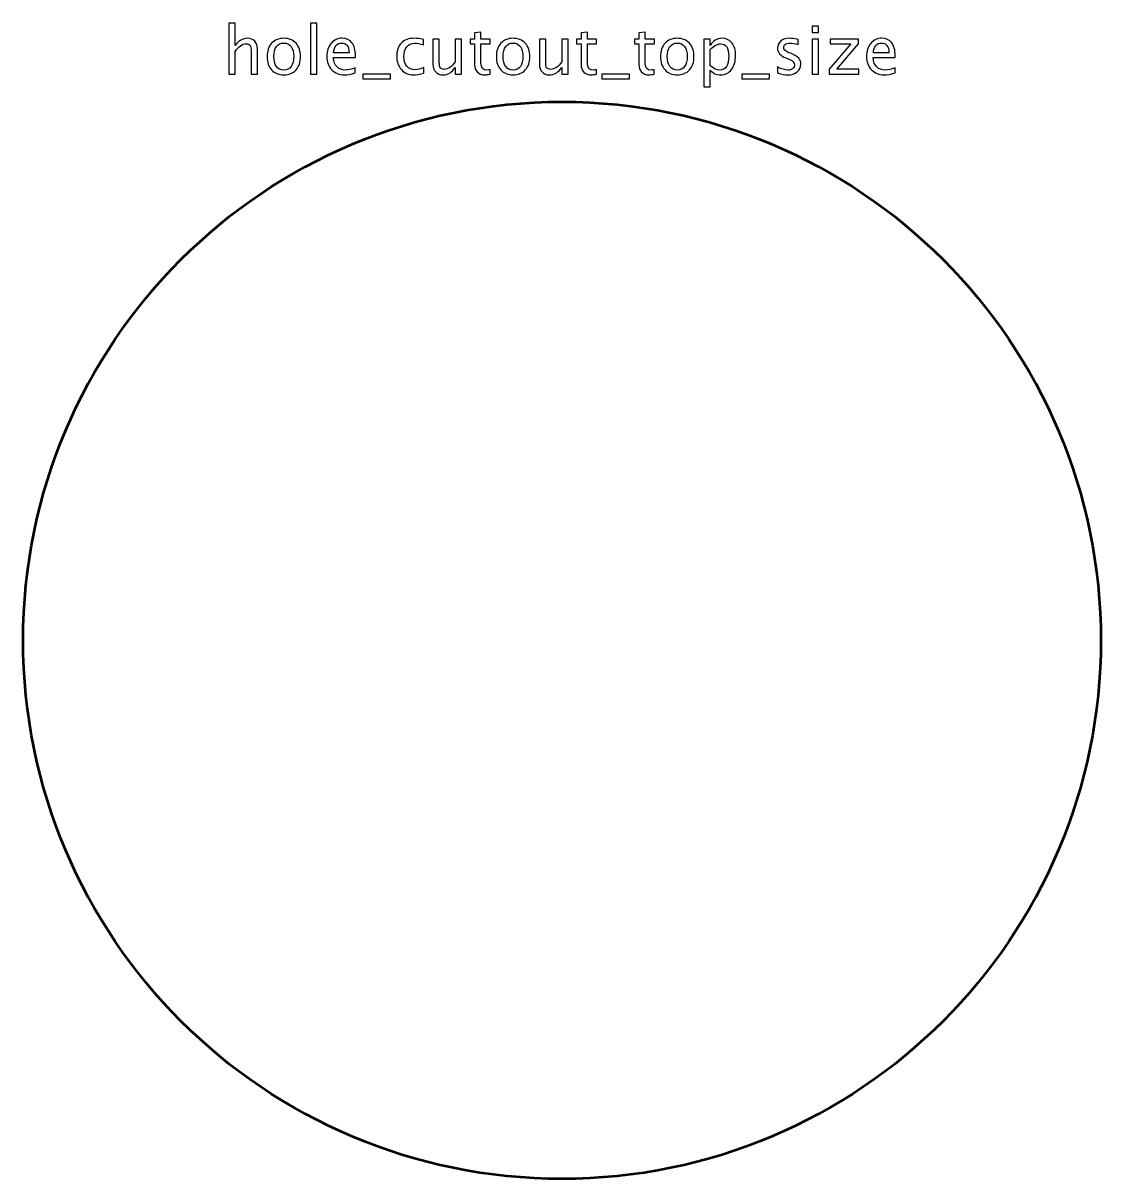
# Model space of a CAD drawing. Header units: centimetres. Extents: x -12.7 to 14.4, y -15.9 to 20.1.
# Drawn here: x -3.45 to 3.45, y -15.45 to -8.05 of the extents above; entities that cross this region are included whole.
import ezdxf

# ---------------------------------------------------------------- set-up
doc = ezdxf.new("R2010")
doc.units = ezdxf.units.CM
doc.header["$MEASUREMENT"] = 0
doc.layers.add('Layer 1', color=7, linetype='Continuous')

msp = doc.modelspace()

# ---------------------------------------------------------------- linework, layer by layer
at = {"layer": 'Layer 1', "lineweight": 53}
msp.add_ellipse((0, -12), major_axis=(0, 3.45), ratio=1, dxfattribs=at)
at = {"layer": 'Layer 1'}
for points, knots in [([(-2.13322, -8.37235), (-2.13322, -8.37235), (-2.13322, -8.04596), (-2.13322, -8.04596), (-2.13322, -8.04596), (-2.13322, -8.04596), (-2.09258, -8.04596), (-2.09258, -8.04596), (-2.09258, -8.04596), (-2.09258, -8.04596), (-2.09258, -8.19039), (-2.09258, -8.19039), (-2.09258, -8.19039), (-2.07106, -8.15899), (-2.04467, -8.14333), (-2.01349, -8.14333), (-2.01349, -8.14333), (-1.99387, -8.14333), (-1.97828, -8.14947), (-1.96678, -8.16181), (-1.96678, -8.16181), (-1.95528, -8.17409), (-1.9495, -8.19067), (-1.9495, -8.21141), (-1.9495, -8.21141), (-1.9495, -8.21141), (-1.9495, -8.37235), (-1.9495, -8.37235), (-1.9495, -8.37235), (-1.9495, -8.37235), (-1.99013, -8.37235), (-1.99013, -8.37235), (-1.99013, -8.37235), (-1.99013, -8.37235), (-1.99013, -8.22468), (-1.99013, -8.22468), (-1.99013, -8.22468), (-1.99013, -8.20803), (-1.9926, -8.19617), (-1.99747, -8.18912), (-1.99747, -8.18912), (-2.00241, -8.18199), (-2.01053, -8.17846), (-2.02188, -8.17846), (-2.02188, -8.17846), (-2.04686, -8.17846), (-2.07043, -8.19476), (-2.09258, -8.22736), (-2.09258, -8.22736), (-2.09258, -8.22736), (-2.09258, -8.37235), (-2.09258, -8.37235), (-2.09258, -8.37235), (-2.09258, -8.37235), (-2.13322, -8.37235), (-2.13322, -8.37235)], [0, 0, 0, 0, 0.0666667, 0.0666667, 0.0666667, 0.0666667, 0.1333333, 0.1333333, 0.1333333, 0.1333333, 0.2, 0.2, 0.2, 0.2, 0.2666667, 0.2666667, 0.2666667, 0.2666667, 0.3333333, 0.3333333, 0.3333333, 0.3333333, 0.4, 0.4, 0.4, 0.4, 0.4666667, 0.4666667, 0.4666667, 0.4666667, 0.5333333, 0.5333333, 0.5333333, 0.5333333, 0.6, 0.6, 0.6, 0.6, 0.6666667, 0.6666667, 0.6666667, 0.6666667, 0.7333333, 0.7333333, 0.7333333, 0.7333333, 0.8, 0.8, 0.8, 0.8, 0.8666667, 0.8666667, 0.8666667, 0.8666667, 1, 1, 1, 1]), ([(-1.6104, -8.37235), (-1.6104, -8.37235), (-1.6104, -8.04596), (-1.6104, -8.04596), (-1.6104, -8.04596), (-1.6104, -8.04596), (-1.56976, -8.04596), (-1.56976, -8.04596), (-1.56976, -8.04596), (-1.56976, -8.04596), (-1.56976, -8.37235), (-1.56976, -8.37235), (-1.56976, -8.37235), (-1.56976, -8.37235), (-1.6104, -8.37235), (-1.6104, -8.37235)], [0, 0, 0, 0, 0.2, 0.2, 0.2, 0.2, 0.4, 0.4, 0.4, 0.4, 0.6, 0.6, 0.6, 0.6, 1, 1, 1, 1]), ([(1.60252, -8.10692), (1.60252, -8.10692), (1.60252, -8.06628), (1.60252, -8.06628), (1.60252, -8.06628), (1.60252, -8.06628), (1.64316, -8.06628), (1.64316, -8.06628), (1.64316, -8.06628), (1.64316, -8.06628), (1.64316, -8.10692), (1.64316, -8.10692), (1.64316, -8.10692), (1.64316, -8.10692), (1.60252, -8.10692), (1.60252, -8.10692)], [0, 0, 0, 0, 0.2, 0.2, 0.2, 0.2, 0.4, 0.4, 0.4, 0.4, 0.6, 0.6, 0.6, 0.6, 1, 1, 1, 1]), ([(-1.78115, -8.37743), (-1.8141, -8.37743), (-1.8402, -8.36692), (-1.85939, -8.34589), (-1.85939, -8.34589), (-1.87865, -8.32487), (-1.88825, -8.29629), (-1.88825, -8.26024), (-1.88825, -8.26024), (-1.88825, -8.22426), (-1.87865, -8.19575), (-1.85939, -8.1748), (-1.85939, -8.1748), (-1.8402, -8.15384), (-1.8141, -8.14333), (-1.78115, -8.14333), (-1.78115, -8.14333), (-1.7482, -8.14333), (-1.72209, -8.15384), (-1.7029, -8.1748), (-1.7029, -8.1748), (-1.68364, -8.19575), (-1.67405, -8.22426), (-1.67405, -8.26024), (-1.67405, -8.26024), (-1.67405, -8.29629), (-1.68364, -8.32487), (-1.7029, -8.34589), (-1.7029, -8.34589), (-1.72209, -8.36692), (-1.7482, -8.37743), (-1.78115, -8.37743)], [0, 0, 0, 0, 0.1111111, 0.1111111, 0.1111111, 0.1111111, 0.2222222, 0.2222222, 0.2222222, 0.2222222, 0.3333333, 0.3333333, 0.3333333, 0.3333333, 0.4444444, 0.4444444, 0.4444444, 0.4444444, 0.5555556, 0.5555556, 0.5555556, 0.5555556, 0.6666667, 0.6666667, 0.6666667, 0.6666667, 0.7777778, 0.7777778, 0.7777778, 0.7777778, 1, 1, 1, 1]), ([(-1.32338, -8.36515), (-1.35069, -8.37334), (-1.37404, -8.37743), (-1.39352, -8.37743), (-1.39352, -8.37743), (-1.42675, -8.37743), (-1.45377, -8.36642), (-1.47458, -8.34448), (-1.47458, -8.34448), (-1.4954, -8.32254), (-1.50584, -8.2941), (-1.50584, -8.25911), (-1.50584, -8.25911), (-1.50584, -8.22517), (-1.49667, -8.1973), (-1.47825, -8.1755), (-1.47825, -8.1755), (-1.45984, -8.15377), (-1.43627, -8.14291), (-1.40756, -8.14291), (-1.40756, -8.14291), (-1.38039, -8.14291), (-1.35937, -8.15257), (-1.34455, -8.1719), (-1.34455, -8.1719), (-1.32973, -8.19124), (-1.32233, -8.21861), (-1.32233, -8.2541), (-1.32233, -8.2541), (-1.32233, -8.2541), (-1.32254, -8.26652), (-1.32254, -8.26652), (-1.32254, -8.26652), (-1.32254, -8.26652), (-1.46435, -8.26652), (-1.46435, -8.26652), (-1.46435, -8.26652), (-1.45843, -8.32014), (-1.43225, -8.34695), (-1.3859, -8.34695), (-1.3859, -8.34695), (-1.36889, -8.34695), (-1.34808, -8.34215), (-1.32338, -8.33256), (-1.32338, -8.33256), (-1.32338, -8.33256), (-1.32338, -8.36515), (-1.32338, -8.36515)], [0, 0, 0, 0, 0.0769231, 0.0769231, 0.0769231, 0.0769231, 0.1538462, 0.1538462, 0.1538462, 0.1538462, 0.2307692, 0.2307692, 0.2307692, 0.2307692, 0.3076923, 0.3076923, 0.3076923, 0.3076923, 0.3846154, 0.3846154, 0.3846154, 0.3846154, 0.4615385, 0.4615385, 0.4615385, 0.4615385, 0.5384615, 0.5384615, 0.5384615, 0.5384615, 0.6153846, 0.6153846, 0.6153846, 0.6153846, 0.6923077, 0.6923077, 0.6923077, 0.6923077, 0.7692308, 0.7692308, 0.7692308, 0.7692308, 0.8461538, 0.8461538, 0.8461538, 0.8461538, 1, 1, 1, 1]), ([(-0.88473, -8.36558), (-0.91105, -8.37348), (-0.93377, -8.37743), (-0.95289, -8.37743), (-0.95289, -8.37743), (-0.98323, -8.37743), (-1.00835, -8.36621), (-1.02831, -8.34385), (-1.02831, -8.34385), (-1.04828, -8.32141), (-1.0583, -8.29312), (-1.0583, -8.25904), (-1.0583, -8.25904), (-1.0583, -8.22263), (-1.04842, -8.1942), (-1.02867, -8.17388), (-1.02867, -8.17388), (-1.00891, -8.15349), (-0.98132, -8.14333), (-0.94591, -8.14333), (-0.94591, -8.14333), (-0.92848, -8.14333), (-0.90886, -8.14573), (-0.88727, -8.15053), (-0.88727, -8.15053), (-0.88727, -8.15053), (-0.88727, -8.18481), (-0.88727, -8.18481), (-0.88727, -8.18481), (-0.91021, -8.17804), (-0.9289, -8.17465), (-0.9433, -8.17465), (-0.9433, -8.17465), (-0.96418, -8.17465), (-0.9809, -8.18249), (-0.99339, -8.19808), (-0.99339, -8.19808), (-1.00588, -8.21367), (-1.01216, -8.23449), (-1.01216, -8.26045), (-1.01216, -8.26045), (-1.01216, -8.28564), (-1.00567, -8.30596), (-0.99275, -8.32155), (-0.99275, -8.32155), (-0.97984, -8.33707), (-0.96298, -8.34483), (-0.94203, -8.34483), (-0.94203, -8.34483), (-0.92347, -8.34483), (-0.90442, -8.34004), (-0.88473, -8.33044), (-0.88473, -8.33044), (-0.88473, -8.33044), (-0.88473, -8.36558), (-0.88473, -8.36558)], [0, 0, 0, 0, 0.0666667, 0.0666667, 0.0666667, 0.0666667, 0.1333333, 0.1333333, 0.1333333, 0.1333333, 0.2, 0.2, 0.2, 0.2, 0.2666667, 0.2666667, 0.2666667, 0.2666667, 0.3333333, 0.3333333, 0.3333333, 0.3333333, 0.4, 0.4, 0.4, 0.4, 0.4666667, 0.4666667, 0.4666667, 0.4666667, 0.5333333, 0.5333333, 0.5333333, 0.5333333, 0.6, 0.6, 0.6, 0.6, 0.6666667, 0.6666667, 0.6666667, 0.6666667, 0.7333333, 0.7333333, 0.7333333, 0.7333333, 0.8, 0.8, 0.8, 0.8, 0.8666667, 0.8666667, 0.8666667, 0.8666667, 1, 1, 1, 1]), ([(-0.46062, -8.37228), (-0.47318, -8.37574), (-0.48412, -8.37743), (-0.49336, -8.37743), (-0.49336, -8.37743), (-0.5141, -8.37743), (-0.53026, -8.3715), (-0.54183, -8.35965), (-0.54183, -8.35965), (-0.55347, -8.3478), (-0.55926, -8.33136), (-0.55926, -8.31026), (-0.55926, -8.31026), (-0.55926, -8.31026), (-0.55926, -8.17846), (-0.55926, -8.17846), (-0.55926, -8.17846), (-0.55926, -8.17846), (-0.58734, -8.17846), (-0.58734, -8.17846), (-0.58734, -8.17846), (-0.58734, -8.17846), (-0.58734, -8.14799), (-0.58734, -8.14799), (-0.58734, -8.14799), (-0.58734, -8.14799), (-0.55926, -8.14799), (-0.55926, -8.14799), (-0.55926, -8.14799), (-0.55926, -8.14799), (-0.55926, -8.10742), (-0.55926, -8.10742), (-0.55926, -8.10742), (-0.55926, -8.10742), (-0.51862, -8.10354), (-0.51862, -8.10354), (-0.51862, -8.10354), (-0.51862, -8.10354), (-0.51862, -8.14799), (-0.51862, -8.14799), (-0.51862, -8.14799), (-0.51862, -8.14799), (-0.45977, -8.14799), (-0.45977, -8.14799), (-0.45977, -8.14799), (-0.45977, -8.14799), (-0.45977, -8.17846), (-0.45977, -8.17846), (-0.45977, -8.17846), (-0.45977, -8.17846), (-0.51862, -8.17846), (-0.51862, -8.17846), (-0.51862, -8.17846), (-0.51862, -8.17846), (-0.51862, -8.30292), (-0.51862, -8.30292), (-0.51862, -8.30292), (-0.51862, -8.33227), (-0.50585, -8.34695), (-0.48038, -8.34695), (-0.48038, -8.34695), (-0.47494, -8.34695), (-0.46838, -8.34603), (-0.46062, -8.34427), (-0.46062, -8.34427), (-0.46062, -8.34427), (-0.46062, -8.37228), (-0.46062, -8.37228)], [0, 0, 0, 0, 0.0555556, 0.0555556, 0.0555556, 0.0555556, 0.1111111, 0.1111111, 0.1111111, 0.1111111, 0.1666667, 0.1666667, 0.1666667, 0.1666667, 0.2222222, 0.2222222, 0.2222222, 0.2222222, 0.2777778, 0.2777778, 0.2777778, 0.2777778, 0.3333333, 0.3333333, 0.3333333, 0.3333333, 0.3888889, 0.3888889, 0.3888889, 0.3888889, 0.4444444, 0.4444444, 0.4444444, 0.4444444, 0.5, 0.5, 0.5, 0.5, 0.5555556, 0.5555556, 0.5555556, 0.5555556, 0.6111111, 0.6111111, 0.6111111, 0.6111111, 0.6666667, 0.6666667, 0.6666667, 0.6666667, 0.7222222, 0.7222222, 0.7222222, 0.7222222, 0.7777778, 0.7777778, 0.7777778, 0.7777778, 0.8333333, 0.8333333, 0.8333333, 0.8333333, 0.8888889, 0.8888889, 0.8888889, 0.8888889, 1, 1, 1, 1]), ([(-0.3133, -8.37743), (-0.34625, -8.37743), (-0.37235, -8.36692), (-0.39154, -8.34589), (-0.39154, -8.34589), (-0.4108, -8.32487), (-0.4204, -8.29629), (-0.4204, -8.26024), (-0.4204, -8.26024), (-0.4204, -8.22426), (-0.4108, -8.19575), (-0.39154, -8.1748), (-0.39154, -8.1748), (-0.37235, -8.15384), (-0.34625, -8.14333), (-0.3133, -8.14333), (-0.3133, -8.14333), (-0.28035, -8.14333), (-0.25424, -8.15384), (-0.23505, -8.1748), (-0.23505, -8.1748), (-0.21579, -8.19575), (-0.2062, -8.22426), (-0.2062, -8.26024), (-0.2062, -8.26024), (-0.2062, -8.29629), (-0.21579, -8.32487), (-0.23505, -8.34589), (-0.23505, -8.34589), (-0.25424, -8.36692), (-0.28035, -8.37743), (-0.3133, -8.37743)], [0, 0, 0, 0, 0.1111111, 0.1111111, 0.1111111, 0.1111111, 0.2222222, 0.2222222, 0.2222222, 0.2222222, 0.3333333, 0.3333333, 0.3333333, 0.3333333, 0.4444444, 0.4444444, 0.4444444, 0.4444444, 0.5555556, 0.5555556, 0.5555556, 0.5555556, 0.6666667, 0.6666667, 0.6666667, 0.6666667, 0.7777778, 0.7777778, 0.7777778, 0.7777778, 1, 1, 1, 1]), ([(0.22053, -8.37228), (0.20797, -8.37574), (0.19703, -8.37743), (0.18779, -8.37743), (0.18779, -8.37743), (0.16705, -8.37743), (0.15089, -8.3715), (0.13932, -8.35965), (0.13932, -8.35965), (0.12768, -8.3478), (0.12189, -8.33136), (0.12189, -8.31026), (0.12189, -8.31026), (0.12189, -8.31026), (0.12189, -8.17846), (0.12189, -8.17846), (0.12189, -8.17846), (0.12189, -8.17846), (0.09381, -8.17846), (0.09381, -8.17846), (0.09381, -8.17846), (0.09381, -8.17846), (0.09381, -8.14799), (0.09381, -8.14799), (0.09381, -8.14799), (0.09381, -8.14799), (0.12189, -8.14799), (0.12189, -8.14799), (0.12189, -8.14799), (0.12189, -8.14799), (0.12189, -8.10742), (0.12189, -8.10742), (0.12189, -8.10742), (0.12189, -8.10742), (0.16253, -8.10354), (0.16253, -8.10354), (0.16253, -8.10354), (0.16253, -8.10354), (0.16253, -8.14799), (0.16253, -8.14799), (0.16253, -8.14799), (0.16253, -8.14799), (0.22138, -8.14799), (0.22138, -8.14799), (0.22138, -8.14799), (0.22138, -8.14799), (0.22138, -8.17846), (0.22138, -8.17846), (0.22138, -8.17846), (0.22138, -8.17846), (0.16253, -8.17846), (0.16253, -8.17846), (0.16253, -8.17846), (0.16253, -8.17846), (0.16253, -8.30292), (0.16253, -8.30292), (0.16253, -8.30292), (0.16253, -8.33227), (0.1753, -8.34695), (0.20077, -8.34695), (0.20077, -8.34695), (0.20621, -8.34695), (0.21277, -8.34603), (0.22053, -8.34427), (0.22053, -8.34427), (0.22053, -8.34427), (0.22053, -8.37228), (0.22053, -8.37228)], [0, 0, 0, 0, 0.0555556, 0.0555556, 0.0555556, 0.0555556, 0.1111111, 0.1111111, 0.1111111, 0.1111111, 0.1666667, 0.1666667, 0.1666667, 0.1666667, 0.2222222, 0.2222222, 0.2222222, 0.2222222, 0.2777778, 0.2777778, 0.2777778, 0.2777778, 0.3333333, 0.3333333, 0.3333333, 0.3333333, 0.3888889, 0.3888889, 0.3888889, 0.3888889, 0.4444444, 0.4444444, 0.4444444, 0.4444444, 0.5, 0.5, 0.5, 0.5, 0.5555556, 0.5555556, 0.5555556, 0.5555556, 0.6111111, 0.6111111, 0.6111111, 0.6111111, 0.6666667, 0.6666667, 0.6666667, 0.6666667, 0.7222222, 0.7222222, 0.7222222, 0.7222222, 0.7777778, 0.7777778, 0.7777778, 0.7777778, 0.8333333, 0.8333333, 0.8333333, 0.8333333, 0.8888889, 0.8888889, 0.8888889, 0.8888889, 1, 1, 1, 1]), ([(0.59053, -8.37228), (0.57797, -8.37574), (0.56703, -8.37743), (0.55779, -8.37743), (0.55779, -8.37743), (0.53705, -8.37743), (0.52089, -8.3715), (0.50932, -8.35965), (0.50932, -8.35965), (0.49768, -8.3478), (0.49189, -8.33136), (0.49189, -8.31026), (0.49189, -8.31026), (0.49189, -8.31026), (0.49189, -8.17846), (0.49189, -8.17846), (0.49189, -8.17846), (0.49189, -8.17846), (0.46381, -8.17846), (0.46381, -8.17846), (0.46381, -8.17846), (0.46381, -8.17846), (0.46381, -8.14799), (0.46381, -8.14799), (0.46381, -8.14799), (0.46381, -8.14799), (0.49189, -8.14799), (0.49189, -8.14799), (0.49189, -8.14799), (0.49189, -8.14799), (0.49189, -8.10742), (0.49189, -8.10742), (0.49189, -8.10742), (0.49189, -8.10742), (0.53253, -8.10354), (0.53253, -8.10354), (0.53253, -8.10354), (0.53253, -8.10354), (0.53253, -8.14799), (0.53253, -8.14799), (0.53253, -8.14799), (0.53253, -8.14799), (0.59138, -8.14799), (0.59138, -8.14799), (0.59138, -8.14799), (0.59138, -8.14799), (0.59138, -8.17846), (0.59138, -8.17846), (0.59138, -8.17846), (0.59138, -8.17846), (0.53253, -8.17846), (0.53253, -8.17846), (0.53253, -8.17846), (0.53253, -8.17846), (0.53253, -8.30292), (0.53253, -8.30292), (0.53253, -8.30292), (0.53253, -8.33227), (0.5453, -8.34695), (0.57077, -8.34695), (0.57077, -8.34695), (0.57621, -8.34695), (0.58277, -8.34603), (0.59053, -8.34427), (0.59053, -8.34427), (0.59053, -8.34427), (0.59053, -8.37228), (0.59053, -8.37228)], [0, 0, 0, 0, 0.0555556, 0.0555556, 0.0555556, 0.0555556, 0.1111111, 0.1111111, 0.1111111, 0.1111111, 0.1666667, 0.1666667, 0.1666667, 0.1666667, 0.2222222, 0.2222222, 0.2222222, 0.2222222, 0.2777778, 0.2777778, 0.2777778, 0.2777778, 0.3333333, 0.3333333, 0.3333333, 0.3333333, 0.3888889, 0.3888889, 0.3888889, 0.3888889, 0.4444444, 0.4444444, 0.4444444, 0.4444444, 0.5, 0.5, 0.5, 0.5, 0.5555556, 0.5555556, 0.5555556, 0.5555556, 0.6111111, 0.6111111, 0.6111111, 0.6111111, 0.6666667, 0.6666667, 0.6666667, 0.6666667, 0.7222222, 0.7222222, 0.7222222, 0.7222222, 0.7777778, 0.7777778, 0.7777778, 0.7777778, 0.8333333, 0.8333333, 0.8333333, 0.8333333, 0.8888889, 0.8888889, 0.8888889, 0.8888889, 1, 1, 1, 1]), ([(0.73785, -8.37743), (0.7049, -8.37743), (0.6788, -8.36692), (0.65961, -8.34589), (0.65961, -8.34589), (0.64035, -8.32487), (0.63075, -8.29629), (0.63075, -8.26024), (0.63075, -8.26024), (0.63075, -8.22426), (0.64035, -8.19575), (0.65961, -8.1748), (0.65961, -8.1748), (0.6788, -8.15384), (0.7049, -8.14333), (0.73785, -8.14333), (0.73785, -8.14333), (0.7708, -8.14333), (0.79691, -8.15384), (0.8161, -8.1748), (0.8161, -8.1748), (0.83536, -8.19575), (0.84495, -8.22426), (0.84495, -8.26024), (0.84495, -8.26024), (0.84495, -8.29629), (0.83536, -8.32487), (0.8161, -8.34589), (0.8161, -8.34589), (0.79691, -8.36692), (0.7708, -8.37743), (0.73785, -8.37743)], [0, 0, 0, 0, 0.1111111, 0.1111111, 0.1111111, 0.1111111, 0.2222222, 0.2222222, 0.2222222, 0.2222222, 0.3333333, 0.3333333, 0.3333333, 0.3333333, 0.4444444, 0.4444444, 0.4444444, 0.4444444, 0.5555556, 0.5555556, 0.5555556, 0.5555556, 0.6666667, 0.6666667, 0.6666667, 0.6666667, 0.7777778, 0.7777778, 0.7777778, 0.7777778, 1, 1, 1, 1]), ([(0.9086, -8.45405), (0.9086, -8.45405), (0.9086, -8.14799), (0.9086, -8.14799), (0.9086, -8.14799), (0.9086, -8.14799), (0.94924, -8.14799), (0.94924, -8.14799), (0.94924, -8.14799), (0.94924, -8.14799), (0.94924, -8.19039), (0.94924, -8.19039), (0.94924, -8.19039), (0.96589, -8.15899), (0.99094, -8.14333), (1.02431, -8.14333), (1.02431, -8.14333), (1.05133, -8.14333), (1.07257, -8.15314), (1.08809, -8.17282), (1.08809, -8.17282), (1.10361, -8.19251), (1.11137, -8.21939), (1.11137, -8.25346), (1.11137, -8.25346), (1.11137, -8.29058), (1.10256, -8.32056), (1.08499, -8.34328), (1.08499, -8.34328), (1.06742, -8.36607), (1.04428, -8.37743), (1.01563, -8.37743), (1.01563, -8.37743), (0.98903, -8.37743), (0.96688, -8.36727), (0.94924, -8.34688), (0.94924, -8.34688), (0.94924, -8.34688), (0.94924, -8.45405), (0.94924, -8.45405), (0.94924, -8.45405), (0.94924, -8.45405), (0.9086, -8.45405), (0.9086, -8.45405)], [0, 0, 0, 0, 0.0833333, 0.0833333, 0.0833333, 0.0833333, 0.1666667, 0.1666667, 0.1666667, 0.1666667, 0.25, 0.25, 0.25, 0.25, 0.3333333, 0.3333333, 0.3333333, 0.3333333, 0.4166667, 0.4166667, 0.4166667, 0.4166667, 0.5, 0.5, 0.5, 0.5, 0.5833333, 0.5833333, 0.5833333, 0.5833333, 0.6666667, 0.6666667, 0.6666667, 0.6666667, 0.75, 0.75, 0.75, 0.75, 0.8333333, 0.8333333, 0.8333333, 0.8333333, 1, 1, 1, 1]), ([(1.37865, -8.36431), (1.37865, -8.36431), (1.37865, -8.32705), (1.37865, -8.32705), (1.37865, -8.32705), (1.40525, -8.34032), (1.42832, -8.34695), (1.448, -8.34695), (1.448, -8.34695), (1.45971, -8.34695), (1.46945, -8.34378), (1.47714, -8.33743), (1.47714, -8.33743), (1.48483, -8.33115), (1.48871, -8.32324), (1.48871, -8.31372), (1.48871, -8.31372), (1.48871, -8.29982), (1.47792, -8.28832), (1.45633, -8.27922), (1.45633, -8.27922), (1.45633, -8.27922), (1.43255, -8.26913), (1.43255, -8.26913), (1.43255, -8.26913), (1.39748, -8.25459), (1.37992, -8.23357), (1.37992, -8.20626), (1.37992, -8.20626), (1.37992, -8.18672), (1.38683, -8.17134), (1.40066, -8.16012), (1.40066, -8.16012), (1.41449, -8.1489), (1.43347, -8.14333), (1.45753, -8.14333), (1.45753, -8.14333), (1.47002, -8.14333), (1.48554, -8.14502), (1.50395, -8.14848), (1.50395, -8.14848), (1.50395, -8.14848), (1.51242, -8.1501), (1.51242, -8.1501), (1.51242, -8.1501), (1.51242, -8.1501), (1.51242, -8.18397), (1.51242, -8.18397), (1.51242, -8.18397), (1.48977, -8.17719), (1.47171, -8.17381), (1.45823, -8.17381), (1.45823, -8.17381), (1.44638, -8.17381), (1.437, -8.17642), (1.42987, -8.18157), (1.42987, -8.18157), (1.42281, -8.18672), (1.41929, -8.19363), (1.41929, -8.20231), (1.41929, -8.20231), (1.41929, -8.21452), (1.42916, -8.22489), (1.44899, -8.23329), (1.44899, -8.23329), (1.44899, -8.23329), (1.46853, -8.24154), (1.46853, -8.24154), (1.46853, -8.24154), (1.49069, -8.25085), (1.50635, -8.26073), (1.51552, -8.2711), (1.51552, -8.2711), (1.52477, -8.28148), (1.52935, -8.29446), (1.52935, -8.30998), (1.52935, -8.30998), (1.52935, -8.32966), (1.52159, -8.34582), (1.506, -8.35845), (1.506, -8.35845), (1.49048, -8.37108), (1.47058, -8.37743), (1.44638, -8.37743), (1.44638, -8.37743), (1.42775, -8.37743), (1.40525, -8.37306), (1.37865, -8.36431)], [0, 0, 0, 0, 0.0434783, 0.0434783, 0.0434783, 0.0434783, 0.0869565, 0.0869565, 0.0869565, 0.0869565, 0.1304348, 0.1304348, 0.1304348, 0.1304348, 0.173913, 0.173913, 0.173913, 0.173913, 0.2173913, 0.2173913, 0.2173913, 0.2173913, 0.2608696, 0.2608696, 0.2608696, 0.2608696, 0.3043478, 0.3043478, 0.3043478, 0.3043478, 0.3478261, 0.3478261, 0.3478261, 0.3478261, 0.3913043, 0.3913043, 0.3913043, 0.3913043, 0.4347826, 0.4347826, 0.4347826, 0.4347826, 0.4782609, 0.4782609, 0.4782609, 0.4782609, 0.5217391, 0.5217391, 0.5217391, 0.5217391, 0.5652174, 0.5652174, 0.5652174, 0.5652174, 0.6086957, 0.6086957, 0.6086957, 0.6086957, 0.6521739, 0.6521739, 0.6521739, 0.6521739, 0.6956522, 0.6956522, 0.6956522, 0.6956522, 0.7391304, 0.7391304, 0.7391304, 0.7391304, 0.7826087, 0.7826087, 0.7826087, 0.7826087, 0.826087, 0.826087, 0.826087, 0.826087, 0.8695652, 0.8695652, 0.8695652, 0.8695652, 0.9130435, 0.9130435, 0.9130435, 0.9130435, 1, 1, 1, 1]), ([(2.13218, -8.36515), (2.10487, -8.37334), (2.08152, -8.37743), (2.06204, -8.37743), (2.06204, -8.37743), (2.02881, -8.37743), (2.00179, -8.36642), (1.98098, -8.34448), (1.98098, -8.34448), (1.96016, -8.32254), (1.94972, -8.2941), (1.94972, -8.25911), (1.94972, -8.25911), (1.94972, -8.22517), (1.95889, -8.1973), (1.97731, -8.1755), (1.97731, -8.1755), (1.99572, -8.15377), (2.01929, -8.14291), (2.048, -8.14291), (2.048, -8.14291), (2.07517, -8.14291), (2.09619, -8.15257), (2.11101, -8.1719), (2.11101, -8.1719), (2.12583, -8.19124), (2.13323, -8.21861), (2.13323, -8.2541), (2.13323, -8.2541), (2.13323, -8.2541), (2.13302, -8.26652), (2.13302, -8.26652), (2.13302, -8.26652), (2.13302, -8.26652), (1.99121, -8.26652), (1.99121, -8.26652), (1.99121, -8.26652), (1.99713, -8.32014), (2.02331, -8.34695), (2.06966, -8.34695), (2.06966, -8.34695), (2.08667, -8.34695), (2.10748, -8.34215), (2.13218, -8.33256), (2.13218, -8.33256), (2.13218, -8.33256), (2.13218, -8.36515), (2.13218, -8.36515)], [0, 0, 0, 0, 0.0769231, 0.0769231, 0.0769231, 0.0769231, 0.1538462, 0.1538462, 0.1538462, 0.1538462, 0.2307692, 0.2307692, 0.2307692, 0.2307692, 0.3076923, 0.3076923, 0.3076923, 0.3076923, 0.3846154, 0.3846154, 0.3846154, 0.3846154, 0.4615385, 0.4615385, 0.4615385, 0.4615385, 0.5384615, 0.5384615, 0.5384615, 0.5384615, 0.6153846, 0.6153846, 0.6153846, 0.6153846, 0.6923077, 0.6923077, 0.6923077, 0.6923077, 0.7692308, 0.7692308, 0.7692308, 0.7692308, 0.8461538, 0.8461538, 0.8461538, 0.8461538, 1, 1, 1, 1]), ([(-1.78122, -8.34695), (-1.76111, -8.34695), (-1.74545, -8.3394), (-1.7343, -8.32423), (-1.7343, -8.32423), (-1.72322, -8.30913), (-1.71765, -8.28775), (-1.71765, -8.26024), (-1.71765, -8.26024), (-1.71765, -8.23279), (-1.72322, -8.21148), (-1.7343, -8.19639), (-1.7343, -8.19639), (-1.74545, -8.18136), (-1.76111, -8.17381), (-1.78122, -8.17381), (-1.78122, -8.17381), (-1.8014, -8.17381), (-1.81706, -8.18136), (-1.82807, -8.19639), (-1.82807, -8.19639), (-1.83914, -8.21148), (-1.84465, -8.23279), (-1.84465, -8.26024), (-1.84465, -8.26024), (-1.84465, -8.28775), (-1.83914, -8.30913), (-1.82807, -8.32423), (-1.82807, -8.32423), (-1.81706, -8.3394), (-1.8014, -8.34695), (-1.78122, -8.34695)], [0, 0, 0, 0, 0.1111111, 0.1111111, 0.1111111, 0.1111111, 0.2222222, 0.2222222, 0.2222222, 0.2222222, 0.3333333, 0.3333333, 0.3333333, 0.3333333, 0.4444444, 0.4444444, 0.4444444, 0.4444444, 0.5555556, 0.5555556, 0.5555556, 0.5555556, 0.6666667, 0.6666667, 0.6666667, 0.6666667, 0.7777778, 0.7777778, 0.7777778, 0.7777778, 1, 1, 1, 1]), ([(-1.46224, -8.23604), (-1.46224, -8.23604), (-1.36318, -8.23604), (-1.36318, -8.23604), (-1.36318, -8.23604), (-1.36318, -8.19427), (-1.37877, -8.17338), (-1.40989, -8.17338), (-1.40989, -8.17338), (-1.44121, -8.17338), (-1.45864, -8.19427), (-1.46224, -8.23604)], [0, 0, 0, 0, 0.25, 0.25, 0.25, 0.25, 0.5, 0.5, 0.5, 0.5, 1, 1, 1, 1]), ([(-0.68315, -8.37235), (-0.68315, -8.37235), (-0.68315, -8.33016), (-0.68315, -8.33016), (-0.68315, -8.33016), (-0.70482, -8.3617), (-0.73113, -8.37743), (-0.76204, -8.37743), (-0.76204, -8.37743), (-0.78165, -8.37743), (-0.79724, -8.37129), (-0.80881, -8.35894), (-0.80881, -8.35894), (-0.82045, -8.3466), (-0.82624, -8.33002), (-0.82624, -8.30906), (-0.82624, -8.30906), (-0.82624, -8.30906), (-0.82624, -8.14799), (-0.82624, -8.14799), (-0.82624, -8.14799), (-0.82624, -8.14799), (-0.7856, -8.14799), (-0.7856, -8.14799), (-0.7856, -8.14799), (-0.7856, -8.14799), (-0.7856, -8.2958), (-0.7856, -8.2958), (-0.7856, -8.2958), (-0.7856, -8.31266), (-0.78313, -8.32458), (-0.77826, -8.33164), (-0.77826, -8.33164), (-0.77332, -8.33877), (-0.76514, -8.34229), (-0.75364, -8.34229), (-0.75364, -8.34229), (-0.7288, -8.34229), (-0.70524, -8.326), (-0.68315, -8.29333), (-0.68315, -8.29333), (-0.68315, -8.29333), (-0.68315, -8.14799), (-0.68315, -8.14799), (-0.68315, -8.14799), (-0.68315, -8.14799), (-0.64252, -8.14799), (-0.64252, -8.14799), (-0.64252, -8.14799), (-0.64252, -8.14799), (-0.64252, -8.37235), (-0.64252, -8.37235), (-0.64252, -8.37235), (-0.64252, -8.37235), (-0.68315, -8.37235), (-0.68315, -8.37235)], [0, 0, 0, 0, 0.0666667, 0.0666667, 0.0666667, 0.0666667, 0.1333333, 0.1333333, 0.1333333, 0.1333333, 0.2, 0.2, 0.2, 0.2, 0.2666667, 0.2666667, 0.2666667, 0.2666667, 0.3333333, 0.3333333, 0.3333333, 0.3333333, 0.4, 0.4, 0.4, 0.4, 0.4666667, 0.4666667, 0.4666667, 0.4666667, 0.5333333, 0.5333333, 0.5333333, 0.5333333, 0.6, 0.6, 0.6, 0.6, 0.6666667, 0.6666667, 0.6666667, 0.6666667, 0.7333333, 0.7333333, 0.7333333, 0.7333333, 0.8, 0.8, 0.8, 0.8, 0.8666667, 0.8666667, 0.8666667, 0.8666667, 1, 1, 1, 1]), ([(-0.31337, -8.34695), (-0.29326, -8.34695), (-0.2776, -8.3394), (-0.26645, -8.32423), (-0.26645, -8.32423), (-0.25537, -8.30913), (-0.2498, -8.28775), (-0.2498, -8.26024), (-0.2498, -8.26024), (-0.2498, -8.23279), (-0.25537, -8.21148), (-0.26645, -8.19639), (-0.26645, -8.19639), (-0.2776, -8.18136), (-0.29326, -8.17381), (-0.31337, -8.17381), (-0.31337, -8.17381), (-0.33355, -8.17381), (-0.34921, -8.18136), (-0.36022, -8.19639), (-0.36022, -8.19639), (-0.37129, -8.21148), (-0.3768, -8.23279), (-0.3768, -8.26024), (-0.3768, -8.26024), (-0.3768, -8.28775), (-0.37129, -8.30913), (-0.36022, -8.32423), (-0.36022, -8.32423), (-0.34921, -8.3394), (-0.33355, -8.34695), (-0.31337, -8.34695)], [0, 0, 0, 0, 0.1111111, 0.1111111, 0.1111111, 0.1111111, 0.2222222, 0.2222222, 0.2222222, 0.2222222, 0.3333333, 0.3333333, 0.3333333, 0.3333333, 0.4444444, 0.4444444, 0.4444444, 0.4444444, 0.5555556, 0.5555556, 0.5555556, 0.5555556, 0.6666667, 0.6666667, 0.6666667, 0.6666667, 0.7777778, 0.7777778, 0.7777778, 0.7777778, 1, 1, 1, 1]), ([(-0.002, -8.37235), (-0.002, -8.37235), (-0.002, -8.33016), (-0.002, -8.33016), (-0.002, -8.33016), (-0.02367, -8.3617), (-0.04998, -8.37743), (-0.08089, -8.37743), (-0.08089, -8.37743), (-0.1005, -8.37743), (-0.11609, -8.37129), (-0.12766, -8.35894), (-0.12766, -8.35894), (-0.1393, -8.3466), (-0.14509, -8.33002), (-0.14509, -8.30906), (-0.14509, -8.30906), (-0.14509, -8.30906), (-0.14509, -8.14799), (-0.14509, -8.14799), (-0.14509, -8.14799), (-0.14509, -8.14799), (-0.10445, -8.14799), (-0.10445, -8.14799), (-0.10445, -8.14799), (-0.10445, -8.14799), (-0.10445, -8.2958), (-0.10445, -8.2958), (-0.10445, -8.2958), (-0.10445, -8.31266), (-0.10198, -8.32458), (-0.09711, -8.33164), (-0.09711, -8.33164), (-0.09217, -8.33877), (-0.08399, -8.34229), (-0.07249, -8.34229), (-0.07249, -8.34229), (-0.04765, -8.34229), (-0.02409, -8.326), (-0.002, -8.29333), (-0.002, -8.29333), (-0.002, -8.29333), (-0.002, -8.14799), (-0.002, -8.14799), (-0.002, -8.14799), (-0.002, -8.14799), (0.03863, -8.14799), (0.03863, -8.14799), (0.03863, -8.14799), (0.03863, -8.14799), (0.03863, -8.37235), (0.03863, -8.37235), (0.03863, -8.37235), (0.03863, -8.37235), (-0.002, -8.37235), (-0.002, -8.37235)], [0, 0, 0, 0, 0.0666667, 0.0666667, 0.0666667, 0.0666667, 0.1333333, 0.1333333, 0.1333333, 0.1333333, 0.2, 0.2, 0.2, 0.2, 0.2666667, 0.2666667, 0.2666667, 0.2666667, 0.3333333, 0.3333333, 0.3333333, 0.3333333, 0.4, 0.4, 0.4, 0.4, 0.4666667, 0.4666667, 0.4666667, 0.4666667, 0.5333333, 0.5333333, 0.5333333, 0.5333333, 0.6, 0.6, 0.6, 0.6, 0.6666667, 0.6666667, 0.6666667, 0.6666667, 0.7333333, 0.7333333, 0.7333333, 0.7333333, 0.8, 0.8, 0.8, 0.8, 0.8666667, 0.8666667, 0.8666667, 0.8666667, 1, 1, 1, 1]), ([(0.73778, -8.34695), (0.75789, -8.34695), (0.77355, -8.3394), (0.7847, -8.32423), (0.7847, -8.32423), (0.79578, -8.30913), (0.80135, -8.28775), (0.80135, -8.26024), (0.80135, -8.26024), (0.80135, -8.23279), (0.79578, -8.21148), (0.7847, -8.19639), (0.7847, -8.19639), (0.77355, -8.18136), (0.75789, -8.17381), (0.73778, -8.17381), (0.73778, -8.17381), (0.7176, -8.17381), (0.70194, -8.18136), (0.69093, -8.19639), (0.69093, -8.19639), (0.67986, -8.21148), (0.67435, -8.23279), (0.67435, -8.26024), (0.67435, -8.26024), (0.67435, -8.28775), (0.67986, -8.30913), (0.69093, -8.32423), (0.69093, -8.32423), (0.70194, -8.3394), (0.7176, -8.34695), (0.73778, -8.34695)], [0, 0, 0, 0, 0.1111111, 0.1111111, 0.1111111, 0.1111111, 0.2222222, 0.2222222, 0.2222222, 0.2222222, 0.3333333, 0.3333333, 0.3333333, 0.3333333, 0.4444444, 0.4444444, 0.4444444, 0.4444444, 0.5555556, 0.5555556, 0.5555556, 0.5555556, 0.6666667, 0.6666667, 0.6666667, 0.6666667, 0.7777778, 0.7777778, 0.7777778, 0.7777778, 1, 1, 1, 1]), ([(0.94924, -8.31887), (0.97019, -8.33757), (0.99016, -8.34695), (1.00914, -8.34695), (1.00914, -8.34695), (1.02784, -8.34695), (1.0423, -8.33912), (1.05246, -8.32353), (1.05246, -8.32353), (1.06269, -8.30793), (1.06777, -8.28599), (1.06777, -8.25763), (1.06777, -8.25763), (1.06777, -8.20513), (1.05042, -8.17889), (1.0157, -8.17889), (1.0157, -8.17889), (0.99298, -8.17889), (0.97083, -8.19116), (0.94924, -8.21579), (0.94924, -8.21579), (0.94924, -8.21579), (0.94924, -8.31887), (0.94924, -8.31887)], [0, 0, 0, 0, 0.1428571, 0.1428571, 0.1428571, 0.1428571, 0.2857143, 0.2857143, 0.2857143, 0.2857143, 0.4285714, 0.4285714, 0.4285714, 0.4285714, 0.5714286, 0.5714286, 0.5714286, 0.5714286, 0.7142857, 0.7142857, 0.7142857, 0.7142857, 1, 1, 1, 1]), ([(1.60252, -8.37235), (1.60252, -8.37235), (1.60252, -8.14799), (1.60252, -8.14799), (1.60252, -8.14799), (1.60252, -8.14799), (1.64316, -8.14799), (1.64316, -8.14799), (1.64316, -8.14799), (1.64316, -8.14799), (1.64316, -8.37235), (1.64316, -8.37235), (1.64316, -8.37235), (1.64316, -8.37235), (1.60252, -8.37235), (1.60252, -8.37235)], [0, 0, 0, 0, 0.2, 0.2, 0.2, 0.2, 0.4, 0.4, 0.4, 0.4, 0.6, 0.6, 0.6, 0.6, 1, 1, 1, 1]), ([(1.70962, -8.37235), (1.70962, -8.37235), (1.70962, -8.34187), (1.70962, -8.34187), (1.70962, -8.34187), (1.70962, -8.34187), (1.84882, -8.17846), (1.84882, -8.17846), (1.84882, -8.17846), (1.84882, -8.17846), (1.71604, -8.17846), (1.71604, -8.17846), (1.71604, -8.17846), (1.71604, -8.17846), (1.71604, -8.14799), (1.71604, -8.14799), (1.71604, -8.14799), (1.71604, -8.14799), (1.89885, -8.14799), (1.89885, -8.14799), (1.89885, -8.14799), (1.89885, -8.14799), (1.89885, -8.17846), (1.89885, -8.17846), (1.89885, -8.17846), (1.89885, -8.17846), (1.75964, -8.34187), (1.75964, -8.34187), (1.75964, -8.34187), (1.75964, -8.34187), (1.90139, -8.34187), (1.90139, -8.34187), (1.90139, -8.34187), (1.90139, -8.34187), (1.90139, -8.37235), (1.90139, -8.37235), (1.90139, -8.37235), (1.90139, -8.37235), (1.70962, -8.37235), (1.70962, -8.37235)], [0, 0, 0, 0, 0.0909091, 0.0909091, 0.0909091, 0.0909091, 0.1818182, 0.1818182, 0.1818182, 0.1818182, 0.2727273, 0.2727273, 0.2727273, 0.2727273, 0.3636364, 0.3636364, 0.3636364, 0.3636364, 0.4545455, 0.4545455, 0.4545455, 0.4545455, 0.5454545, 0.5454545, 0.5454545, 0.5454545, 0.6363636, 0.6363636, 0.6363636, 0.6363636, 0.7272727, 0.7272727, 0.7272727, 0.7272727, 0.8181818, 0.8181818, 0.8181818, 0.8181818, 1, 1, 1, 1]), ([(1.99332, -8.23604), (1.99332, -8.23604), (2.09238, -8.23604), (2.09238, -8.23604), (2.09238, -8.23604), (2.09238, -8.19427), (2.07679, -8.17338), (2.04567, -8.17338), (2.04567, -8.17338), (2.01435, -8.17338), (1.99692, -8.19427), (1.99332, -8.23604)], [0, 0, 0, 0, 0.25, 0.25, 0.25, 0.25, 0.5, 0.5, 0.5, 0.5, 1, 1, 1, 1]), ([(-1.27505, -8.40283), (-1.27505, -8.40283), (-1.27505, -8.37235), (-1.27505, -8.37235), (-1.27505, -8.37235), (-1.27505, -8.37235), (-1.09894, -8.37235), (-1.09894, -8.37235), (-1.09894, -8.37235), (-1.09894, -8.37235), (-1.09894, -8.40283), (-1.09894, -8.40283), (-1.09894, -8.40283), (-1.09894, -8.40283), (-1.27505, -8.40283), (-1.27505, -8.40283)], [0, 0, 0, 0, 0.2, 0.2, 0.2, 0.2, 0.4, 0.4, 0.4, 0.4, 0.6, 0.6, 0.6, 0.6, 1, 1, 1, 1]), ([(0.25567, -8.40283), (0.25567, -8.40283), (0.25567, -8.37235), (0.25567, -8.37235), (0.25567, -8.37235), (0.25567, -8.37235), (0.43178, -8.37235), (0.43178, -8.37235), (0.43178, -8.37235), (0.43178, -8.37235), (0.43178, -8.40283), (0.43178, -8.40283), (0.43178, -8.40283), (0.43178, -8.40283), (0.25567, -8.40283), (0.25567, -8.40283)], [0, 0, 0, 0, 0.2, 0.2, 0.2, 0.2, 0.4, 0.4, 0.4, 0.4, 0.6, 0.6, 0.6, 0.6, 1, 1, 1, 1]), ([(1.15216, -8.40283), (1.15216, -8.40283), (1.15216, -8.37235), (1.15216, -8.37235), (1.15216, -8.37235), (1.15216, -8.37235), (1.32827, -8.37235), (1.32827, -8.37235), (1.32827, -8.37235), (1.32827, -8.37235), (1.32827, -8.40283), (1.32827, -8.40283), (1.32827, -8.40283), (1.32827, -8.40283), (1.15216, -8.40283), (1.15216, -8.40283)], [0, 0, 0, 0, 0.2, 0.2, 0.2, 0.2, 0.4, 0.4, 0.4, 0.4, 0.6, 0.6, 0.6, 0.6, 1, 1, 1, 1])]:
    msp.add_open_spline(points, degree=3, knots=knots, dxfattribs=at)

doc.saveas('drawing.dxf')
